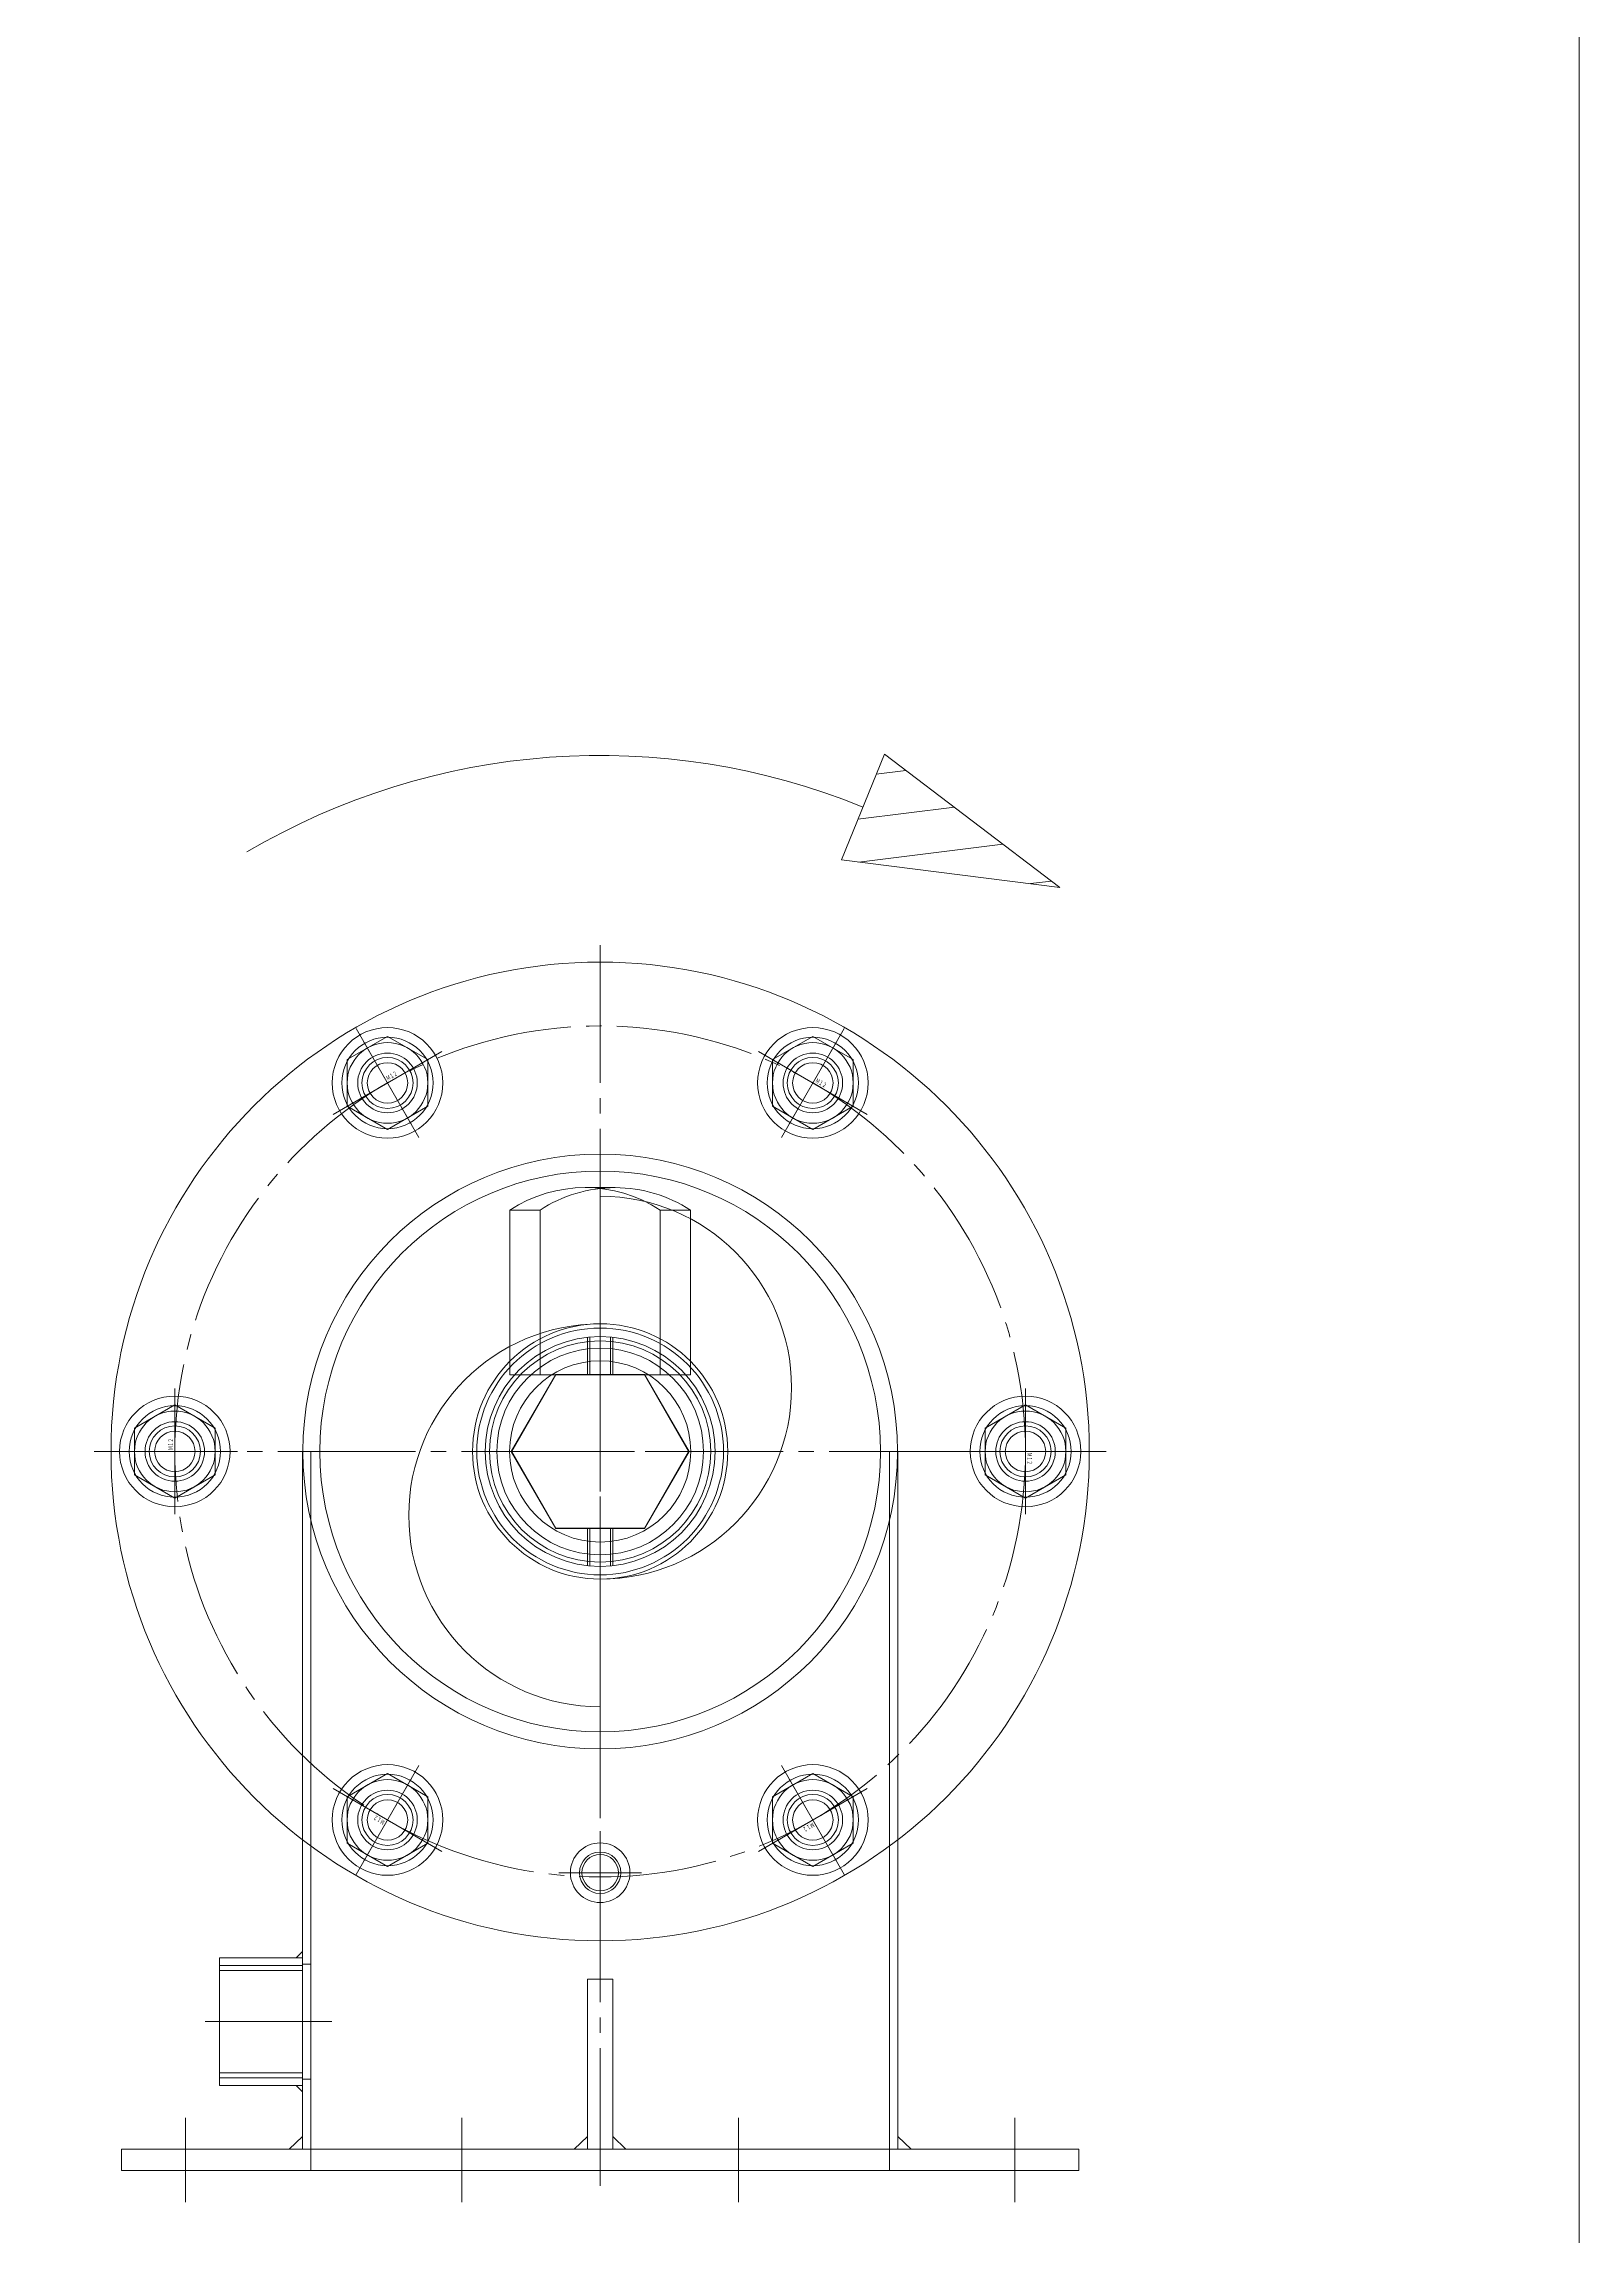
# Model space of a CAD drawing. Units: millimetres at full size. Extents: x -19442 to 19442, y -5866 to 5866.
# Drawn here: x -5415 to -5054, y 1223 to 1738 of the extents above; entities that cross this region are included whole.
import ezdxf
from ezdxf.enums import TextEntityAlignment as Align

# ---------------------------------------------------------------- set-up
doc = ezdxf.new("R2010")
doc.units = ezdxf.units.MM
doc.header["$LTSCALE"] = 3.6
doc.linetypes.add('CHAIN2', pattern=[12, 9, -1, 1, -1])
for name, color, linetype, lineweight in [('0-3_04_HIDDEN', 7, 'Continuous', 9), ('0-4_05_CENTER', 2, 'CHAIN2', 9), ('0-5_08_DIM', 3, 'Continuous', 9), ('0-6_0', 2, 'Continuous', 9), ('0-7_10_DRAFT', 1, 'Continuous', 9), ('0-B_01_NORMAL', 134, 'Continuous', 9)]:
    doc.layers.add(name, color=color, linetype=linetype, lineweight=lineweight)
doc.styles.add('ＭＳ ゴシック', font='')
doc.styles.get('ＭＳ ゴシック').set_extended_font_data('MS Gothic')

# ---------------------------------------------------------------- blocks, each defined once
blk = doc.blocks.new('12b_1')
at = {"layer": '0-3_04_HIDDEN', "linetype": 'CHAIN2'}
for p, q in [((0, -14.766), (0, 14.766)), ((14.766, 0), (-14.766, 0))]:
    blk.add_line(p, q, dxfattribs=at)
at = {"layer": '0-3_04_HIDDEN'}
for p, q in [((5.475, 9.483), (-5.475, 9.483)), ((-5.475, -9.483), (5.475, -9.483))]:
    blk.add_line(p, q, dxfattribs=at)
for points in [[(-5.475, 9.483), (-10.95, 0), (-5.475, -9.483)], [(5.475, -9.483), (10.95, 0), (5.475, 9.483)]]:
    blk.add_lwpolyline(points, dxfattribs=at)
for radius in [13, 10.75, 9.483, 6, 4.75]:
    blk.add_circle((0, 0), radius, dxfattribs=at)
at = {"layer": '0-7_10_DRAFT', "style": 'ＭＳ ゴシック', "width": 0.6}
blk.add_text('Ｍ１２', height=1.1, dxfattribs=at).set_placement((0.31, 0.093), align=Align.BOTTOM_LEFT)
blk = doc.blocks.new('A$C5E326CA8_1')
at = {"layer": '0-5_08_DIM', "color": 4}
for p, q in [((-48.054, 170.309), (3.705, 170.993)), ((-48.054, 170.309), (-40.778, 144.521)), ((-46.683, 165.449), (-41.739, 170.393)), ((-43.571, 154.419), (-27.408, 170.582)), ((-40.778, 144.521), (3.705, 170.993)), ((-37.193, 146.655), (-13.076, 170.772)), ((-2.266, 167.44), (1.255, 170.961))]:
    blk.add_line(p, q, dxfattribs=at)
blk.add_arc((0, 0), 163.562, 105.75683, 158.46686, dxfattribs=at)
blk = doc.blocks.new('A$C2F303033_1')
at = {"layer": '0-3_04_HIDDEN'}
for p, q in [((-3.536, 62), (3.536, 62)), ((-21.213, 56.736), (-21.213, 18)), ((-21.213, 56.736), (-14.142, 56.736)), ((-14.142, 56.736), (-14.142, 18)), ((14.142, 18), (14.142, 56.736))]:
    blk.add_line(p, q, dxfattribs=at)
blk.add_lwpolyline([(-21.213, 18), (21.213, 18), (21.213, 56.736), (14.142, 56.736)], dxfattribs=at)
blk.add_lwpolyline([(-10.392, 18), (-20.785, 0), (-10.392, -18), (10.392, -18), (20.785, 0), (10.392, 18)], close=True, dxfattribs=at)
for centre, start, end in [((-3.536, 29.684), 56.83676, 123.16324), ((3.536, 29.684), 90, 123.16324), ((3.536, 29.684), 56.83676, 90)]:
    blk.add_arc(centre, 32.316, start, end, dxfattribs=at)
at = {"layer": '0-4_05_CENTER'}
for p, q in [((0, 66.16), (0, -21.5)), ((-24.294, 0), (24.294, 0))]:
    blk.add_line(p, q, dxfattribs=at)
blk = doc.blocks.new('A$C29F057D0_1')
at = {"layer": '0-6_0', "color": 134}
blk.add_line((0, -30), (0, -60), dxfattribs=at)
for points in [[(-10.392, -18), (10.392, -18), (20.785, 0), (10.392, 18), (-10.392, 18), (-20.785, 0)], [(-10.392, 18), (-20.785, 0), (-10.392, -18), (10.392, -18), (20.785, 0), (10.392, 18)]]:
    blk.add_lwpolyline(points, close=True, dxfattribs=at)
for centre, radius, start, end in [((0, -15), 45, 90, 270), ((0, 0), 30, 270, 90)]:
    blk.add_arc(centre, radius, start, end, dxfattribs=at)
at = {"layer": '0-7_10_DRAFT'}
for p, q in [((4.753, 0), (-4.753, 0)), ((0, -4.753), (0, 4.753))]:
    blk.add_line(p, q, dxfattribs=at)
blk = doc.blocks.new('A$C0CA53CCF_1')
at = {"layer": '0-3_04_HIDDEN'}
for radius in [24.3, 21.3]:
    blk.add_circle((0, 0), radius, dxfattribs=at)
at = {"layer": '0-7_10_DRAFT'}
for p, q in [((4.753, 0), (-4.753, 0)), ((0, -4.753), (0, 4.753))]:
    blk.add_line(p, q, dxfattribs=at)
blk = doc.blocks.new('A$C594A53D5_1')
at = {"layer": '0-3_04_HIDDEN'}
for p, q in [((-3, 26.833), (-3, 18.1)), ((-2.4, 26.893), (-2.4, 18.1)), ((2.4, 26.893), (2.4, 18.1)), ((3, 26.833), (3, 18.1)), ((-3, -26.833), (-3, -18.1)), ((-2.4, -26.893), (-2.4, -18.1)), ((2.4, -26.893), (2.4, -18.1)), ((3, -26.833), (3, -18.1))]:
    blk.add_line(p, q, dxfattribs=at)
at = {"layer": '0-4_05_CENTER'}
for p, q in [((0, 16.212), (0, 29.2)), ((0, -16.212), (0, -29.2))]:
    blk.add_line(p, q, dxfattribs=at)
at = {"layer": '0-6_0', "color": 134}
blk.add_lwpolyline([(10.45, -18.1), (-10.45, -18.1), (-20.9, 0), (-10.45, 18.1), (10.45, 18.1), (20.9, 0)], close=True, dxfattribs=at)
blk.add_circle((0, 0), 27, dxfattribs=at)
at = {"layer": '0-7_10_DRAFT'}
for p, q in [((4.753, 0), (-4.753, 0)), ((0, -4.753), (0, 4.753))]:
    blk.add_line(p, q, dxfattribs=at)
blk = doc.blocks.new('A$C4CF52EF3_1')
at = {"layer": '0-3_04_HIDDEN'}
for name in ['A$C2F303033_1', 'A$C29F057D0_1', 'A$C594A53D5_1', 'A$C0CA53CCF_1']:
    blk.add_blockref(name, (0, 0), dxfattribs=at)
at = {"layer": '0-3_04_HIDDEN', "rotation": 180}
blk.add_blockref('A$C29F057D0_1', (0, 0), dxfattribs=at)
blk = doc.blocks.new('A$C16462A1F_1')
at = {"layer": '0-3_04_HIDDEN'}
for p, q in [((-13.5, 2), (-13.5, 0)), ((-13.22, 0), (-13.22, -19.5)), ((-12.058, 0), (-12.058, -19.5)), ((12.059, 0), (12.059, -19.5)), ((13.221, 0), (13.221, -19.5)), ((13.5, 2), (13.5, 0))]:
    blk.add_line(p, q, dxfattribs=at)
at = {"layer": '0-4_05_CENTER'}
blk.add_line((0, -22.833), (0, 6.95), dxfattribs=at)
at = {"layer": '0-6_0', "color": 3}
for points in [[(-15, 0), (-16.5, 0), (-15, -1.5)], [(15, 0), (16.5, 0), (15, -1.5)]]:
    blk.add_lwpolyline(points, close=True, dxfattribs=at)
at = {"layer": '0-6_0', "color": 134}
blk.add_lwpolyline([(-15, 0), (15, 0), (15, -19.5), (-15, -19.5)], close=True, dxfattribs=at)
at = {"layer": '0-7_10_DRAFT'}
blk.add_line((0, 0), (0, -19.5), dxfattribs=at)
blk = doc.blocks.new('A$C580236FF_1')
at = {"layer": '0-4_05_CENTER'}
for p, q in [((0, -9.751), (0, 9.751)), ((9.751, 0), (-9.751, 0))]:
    blk.add_line(p, q, dxfattribs=at)
at = {"layer": '0-6_0', "color": 134}
for radius in [7, 4.864, 4.283]:
    blk.add_circle((0, 0), radius, dxfattribs=at)
blk = doc.blocks.new('A$C50B32664_1')
at = {"layer": '0-3_04_HIDDEN'}
for p, q in [((-70, -91.318), (-70, 0)), ((-69.9, 0), (-64.9, 0)), ((-68, 0), (-68, -164)), ((64.9, 0), (69.9, 0)), ((68, 0), (68, -164)), ((70, -91.318), (70, 0)), ((-68, -169), (-68, -164)), ((68, -169), (68, -164))]:
    blk.add_line(p, q, dxfattribs=at)
for radius in [69.9, 65.9, 29, 26]:
    blk.add_circle((0, 0), radius, dxfattribs=at)
at = {"layer": '0-4_05_CENTER'}
for p, q in [((0, 119), (0, -175.189)), ((-55.709, 96.491), (-44.291, 76.714)), ((55.709, 96.491), (44.291, 76.714)), ((-119, 0), (119, 0)), ((-111.418, 0), (-88.582, 0)), ((111.418, 0), (88.582, 0)), ((-55.709, -96.491), (-44.291, -76.714)), ((55.709, -96.491), (44.291, -76.714)), ((-97.5, -176.414), (-97.5, -156.628)), ((-32.5, -176.414), (-32.5, -156.628)), ((32.5, -176.414), (32.5, -156.628)), ((97.5, -176.414), (97.5, -156.628))]:
    blk.add_line(p, q, dxfattribs=at)
blk.add_circle((0, 0), 100, dxfattribs=at)
at = {"layer": '0-6_0', "color": 134}
for p, q in [((-70, -91.318), (-70, -164)), ((70, -164), (70, -91.318)), ((-69.9, -164), (69.9, -164))]:
    blk.add_line(p, q, dxfattribs=at)
for points in [[(3, -164), (-3, -164), (-3, -124), (3, -124)], [(-112.5, -164), (-112.5, -169), (112.5, -169), (112.5, -164)]]:
    blk.add_lwpolyline(points, close=True, dxfattribs=at)
at = {"layer": '0-6_0', "color": 3}
for points in [[(-70, -161), (-70, -164), (-73.113, -164)], [(-3, -161), (-3, -164), (-6.113, -164)], [(3, -161), (3, -164), (6, -164)], [(70, -161), (70, -164), (73.113, -164)]]:
    blk.add_lwpolyline(points, close=True, dxfattribs=at)
at = {"layer": '0-6_0', "color": 134}
for centre, radius in [((0, 0), 115), ((-50, 86.603), 7), ((50, 86.603), 7), ((-100, 0), 7), ((100, 0), 7), ((-50, -86.603), 7), ((50, -86.603), 7)]:
    blk.add_circle(centre, radius, dxfattribs=at)
at = {"layer": '0-3_04_HIDDEN'}
blk.add_blockref('A$C580236FF_1', (0, -99), dxfattribs=at)
at = {"layer": '0-6_0', "rotation": 270}
blk.add_blockref('A$C16462A1F_1', (-70, -134), dxfattribs=at)

msp = doc.modelspace()

# ---------------------------------------------------------------- linework, layer by layer
at = {"layer": '0-6_0', "color": 134}
msp.add_lwpolyline([(-8127.741, 1056.262), (-5053.624, 1056.262), (-5053.624, 2282.449), (-8127.741, 2282.449)], close=True, dxfattribs=at)

# ---------------------------------------------------------------- block references
at = {"layer": '0-3_04_HIDDEN'}
for p, rotation in [((-5333.794, 1493.83), 30), ((-5233.794, 1493.83), 330), ((-5383.794, 1407.227), 90), ((-5183.794, 1407.227), 270), ((-5333.794, 1320.625), 150), ((-5233.794, 1320.625), 210)]:
    msp.add_blockref('12b_1', p, dxfattribs=dict(at, rotation=rotation))
msp.add_blockref('A$C4CF52EF3_1', (-5283.794, 1407.227), dxfattribs=at)
at = {"layer": '0-6_0'}
msp.add_blockref('A$C50B32664_1', (-5283.794, 1407.227), dxfattribs=at)
at = {"layer": '0-B_01_NORMAL', "rotation": 322.05745}
msp.add_blockref('A$C5E326CA8_1', (-5283.794, 1407.227), dxfattribs=at)

doc.saveas('drawing.dxf')
